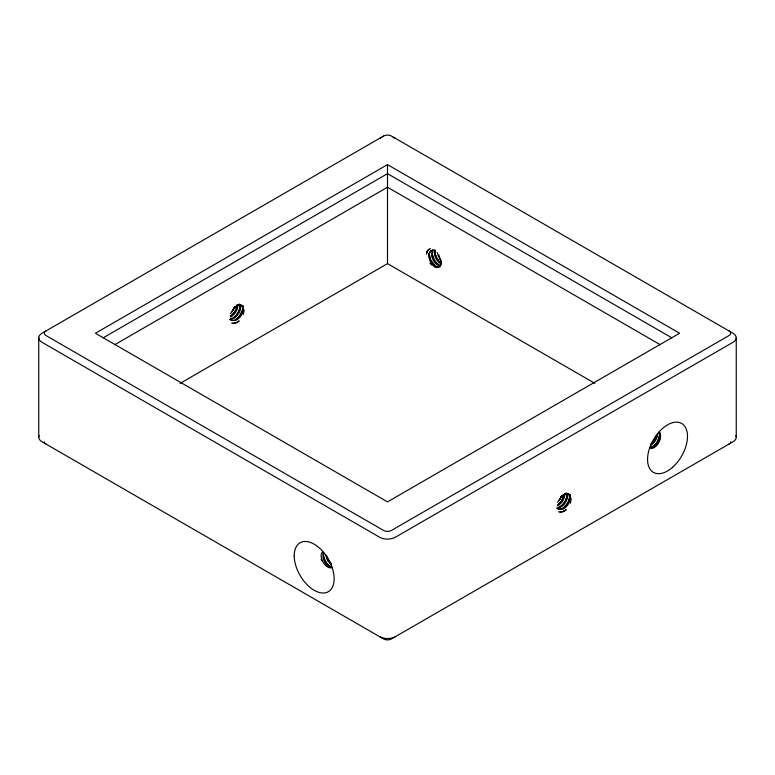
<?xml version="1.0" encoding="UTF-8"?>
<svg xmlns="http://www.w3.org/2000/svg" width="775" height="775" viewBox="0 0 775 775"><rect width="100%" height="100%" fill="white"/><g stroke="black" fill="none" stroke-linecap="round" stroke-linejoin="round"><path stroke-width="1.16" d="M237.131 304.556C237.189 309.273 234.312 313.739 230.407 316.239M435.153 250.373C434.639 255.004 436.897 259.722 440.452 262.638M244.251 309.855L243.36 314.456M571.262 498.654L570.361 503.256M237.906 305.553C237.644 310.262 234.709 314.708 230.592 316.975M564.917 494.343C564.646 499.052 561.71 503.508 557.603 505.775M657.568 434.155C657.307 438.786 654.458 443.135 650.487 445.451M323.747 552.914C322.875 558.426 325.975 564.791 331.264 566.893M570.051 495.932L567.901 502.83L562.834 508.642M240.163 308.188L240.512 305.951M434.581 249.986C433.516 255.101 436.189 260.613 440.394 263.539M650.545 444.54L654.759 440.074L656.774 434.552M659.893 434.998L657.403 441.75L654.187 445.673M427.044 251.274L426.444 254.064L427.693 250.209L430.464 248.649M564.084 495.041L561.846 500.689L558.794 504.292M323.233 552.575C321.615 558.484 325.655 567.261 332.339 567.348M242.74 309.341L239.436 316.258L235.823 319.843M242.478 311.056L242.963 309.487M569.974 498.286L568.123 502.985L564.946 507.17M239.93 308.043C238.623 312.722 235.532 317.682 230.485 318.796M239.901 308.973L238.216 312.877L235.552 316.365M566.942 496.833C565.634 501.512 562.543 506.472 557.487 507.596M566.389 499.333L566.903 497.773M234.835 306.377L233.197 310.194L230.504 313.536M561.846 495.177L560.209 498.993L557.506 502.336M237.121 306.745L235.087 311.434L230.504 316.5M237.344 306.89L233.779 313.749M564.132 495.535L560.567 502.394L557.419 505.029M564.355 495.68L562.321 500.369L559.017 504.438M433.002 250.102C430.881 255.866 434.475 263.258 440.161 265.428M659.67 437.352L656.125 443.988M656.502 436.277L654.265 440.791L651.513 443.978M656.725 436.422L652.908 442.961M242.236 311.831L240.143 315.667M432.634 249.908C429.621 255.76 433.758 264.333 440.045 265.961M426.918 251.827L429.156 249.056M234.447 307.51L232.19 311.124L234.447 307.51L237.257 305.098M561.458 496.31L559.201 499.923L561.458 496.31L565.663 493.307M564.229 503.14L565.217 501.677M431.336 250.335C422.191 259.17 445.896 277.779 440.006 258.298L441.169 261.998M237.935 318.37L239.659 316.403M561.982 505.804L563.725 503.876M563.047 508.778L564.307 507.703M233.478 317.905C237.295 314.757 241.122 309.467 239.388 304.304M559.85 507.218C563.958 504.041 568.182 498.567 566.389 493.094M233.692 318.05L234.97 317.004M236.462 322.787L239.233 320.908L235.087 323.311L231.599 323.039M563.473 511.587L566.244 509.708L562.088 512.101L558.61 511.839M387.5 164.629L95.432 333.25L387.5 501.871L679.568 333.25L387.5 164.629L387.5 187.23L660.242 344.701M103.269 337.774L387.5 173.668L671.731 337.774M114.758 344.701L387.5 187.23M180.062 383.392L387.5 263.636L594.938 383.392M237.053 322.352L233.023 323.33M564.064 511.151L560.034 512.12M649.77 447.427C655.941 446.235 661.424 438.398 658.692 432.363M230.708 319.281C236.976 318.234 242.672 310.126 239.688 304.081M557.709 508.08C563.832 507.024 568.588 500.02 567.329 493.946M238.652 304.517C248.62 306.009 237.315 324.841 229.72 319.358M649.779 447.863C656.483 447.359 661.889 439.183 659.68 432.818L660.203 433.38L659.05 432.402A9.223 5.328 -60 0 1 658.566 443.019A9.223 5.328 -60 0 1 649.595 448.202M435.472 250.432C424.613 248.058 428.953 265.418 436.189 267.491L435.317 267.307L437.022 267.511A9.223 5.328 60 0 0 440.684 260.371M566.951 493.181C574.459 497.531 564.016 512.827 556.721 508.148M331.487 564.946L327.602 560.712L325.577 554.852M439.27 265.651L434.504 260.507L431.985 253.435M557.148 508.226C564.181 513.089 572.57 501.28 569.761 494.595L570.293 495.167L569.141 494.179A9.223 5.328 -60 0 0 560.383 497.976M230.146 319.426C237.169 324.289 245.559 312.49 242.759 305.805L243.282 306.367L242.129 305.389A9.223 5.328 -60 0 0 233.382 309.186M329.743 566.612L326.517 563.192L323.669 557.051M329.511 566.738L326.285 563.309L324.25 559.56M331.545 564.026L327.844 559.356L326.478 555.404M435.308 266.329L430.89 260.468L429.147 253.386M435.066 266.445L430.658 260.584M437.323 264.44L434.271 260.623L432.237 255.934M430.009 263.219L431.675 265.06M439.832 262.279L436.877 258.288L435.288 254.345M439.59 262.396L436.645 258.404L435.056 254.462M440.694 259.848L438.427 256.37L437.168 252.408M327.593 558.765L328.852 561.003M328.61 561.129L326.721 557.293M438.766 254.965L439.677 256.893M429.708 258.201L430.338 259.79M321.131 559.317L321.664 560.926M434.659 251.187L435.037 253.541M434.436 251.303L434.804 253.657M428.914 253.502L429.118 255.798M736.25 337.774L736.25 437.226M387.5 187.414L387.5 263.636M38.75 337.774L38.75 437.226M332.117 567.552A9.223 5.328 60 0 1 323.146 562.369A9.223 5.328 60 0 1 322.662 551.742M730.709 441.75A5.541 3.197 0 0 1 729.091 444.007M45.909 444.007A5.541 3.197 0 0 1 44.291 441.75M395.327 636.701A11.073 6.394 0 0 1 379.673 636.701M735.872 435.569A11.073 6.394 0 0 1 733.005 441.75L391.414 638.968A5.541 3.197 0 0 1 383.586 638.968L41.995 441.75A11.073 6.394 0 0 1 39.128 435.569M45.909 330.993A5.541 3.197 0 0 0 45.909 335.507L383.586 530.468A5.541 3.197 0 0 0 391.414 530.468L729.091 335.507A5.541 3.197 0 0 0 729.091 330.993M379.673 138.299A11.073 6.394 0 0 1 381.959 137.282M393.041 137.282A11.073 6.394 0 0 1 395.327 138.299M383.586 136.032L41.995 333.25A11.073 6.394 0 0 0 41.995 342.288L379.673 537.249A11.073 6.394 0 0 0 395.327 537.249L733.005 342.288A11.073 6.394 0 0 0 733.005 333.25L391.414 136.032A5.541 3.197 0 0 0 383.586 136.032M294.219 555.723A28.239 16.304 60 0 0 324.173 592.982A28.239 16.304 60 0 0 324.173 553.05A28.239 16.304 60 0 0 294.219 555.723M672.69 467.199A28.239 16.304 -60 0 0 681.642 423.45A28.239 16.304 -60 0 0 648.239 453.075A28.239 16.304 -60 0 0 672.69 467.199"/></g></svg>
